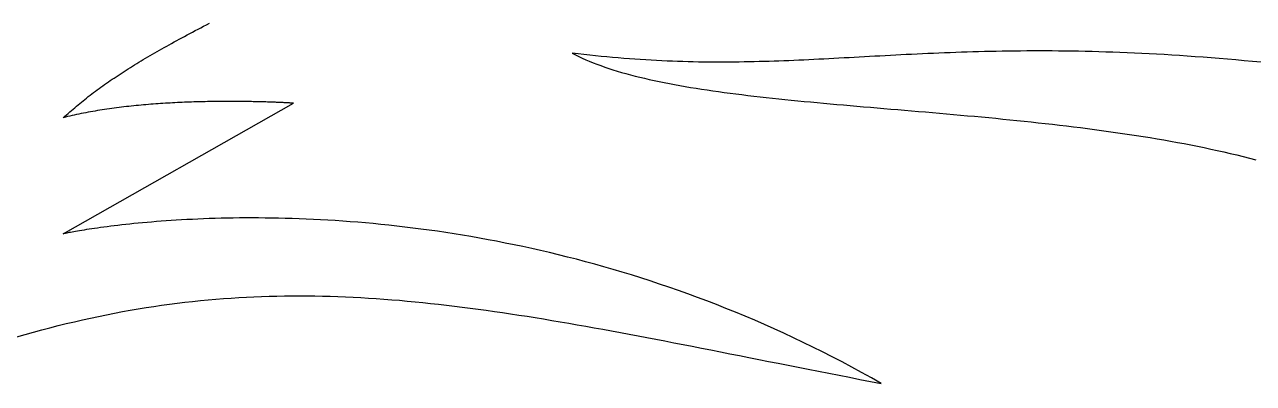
# Model space of a CAD drawing. Extents: x 5 to 105, y 2 to 136.
# Drawn here: x 27.81 to 40.57, y 94.96 to 98.69 of the extents above; entities that cross this region are included whole.
import ezdxf

# ---------------------------------------------------------------- set-up
doc = ezdxf.new("R2010")
doc.units = 0
doc.layers.get('0').update_dxf_attribs({"linetype": 'CONTINUOUS'})

msp = doc.modelspace()

# ---------------------------------------------------------------- linework, layer by layer
at = {"color": 7}
msp.add_lwpolyline([(28.2128, 96.5143), (30.605, 97.8714)], dxfattribs=at)
for points in [[(28.2128, 97.7207, 0), (28.2295, 97.7359, 0), (28.2463, 97.7509, 0), (28.2632, 97.7659, 0), (28.2801, 97.7808, 0), (28.2972, 97.7956, 0), (28.3143, 97.8104, 0), (28.3316, 97.825, 0), (28.3489, 97.8396, 0), (28.3663, 97.8541, 0), (28.3839, 97.8685, 0), (28.4015, 97.8829, 0), (28.4193, 97.8972, 0), (28.4371, 97.9114, 0), (28.4551, 97.9256, 0), (28.4732, 97.9398, 0), (28.4915, 97.9538, 0), (28.5099, 97.9679, 0), (28.5284, 97.9818, 0), (28.547, 97.9958, 0), (28.5658, 98.0097, 0), (28.5847, 98.0235, 0), (28.6038, 98.0373, 0), (28.623, 98.0511, 0), (28.6424, 98.0649, 0), (28.6619, 98.0786, 0), (28.6816, 98.0924, 0), (28.7015, 98.106, 0), (28.7215, 98.1197, 0), (28.7417, 98.1334, 0), (28.762, 98.147, 0), (28.7826, 98.1607, 0), (28.8033, 98.1743, 0), (28.8242, 98.188, 0), (28.8453, 98.2016, 0), (28.8666, 98.2153, 0), (28.8881, 98.2289, 0), (28.9098, 98.2426, 0), (28.9317, 98.2563, 0), (28.9538, 98.2699, 0), (28.9761, 98.2837, 0), (28.9986, 98.2974, 0), (29.0214, 98.3111, 0), (29.0443, 98.3249, 0), (29.0675, 98.3388, 0), (29.0909, 98.3526, 0), (29.1146, 98.3665, 0), (29.1384, 98.3804, 0), (29.1625, 98.3944, 0), (29.1869, 98.4084, 0), (29.2115, 98.4225, 0), (29.2363, 98.4366, 0), (29.2614, 98.4508, 0), (29.2868, 98.465, 0), (29.3124, 98.4793, 0), (29.3382, 98.4936, 0), (29.3644, 98.508, 0), (29.3908, 98.5225, 0), (29.4174, 98.5371, 0), (29.4444, 98.5517, 0), (29.4716, 98.5664, 0), (29.4991, 98.5812, 0), (29.5269, 98.5961, 0), (29.555, 98.6111, 0), (29.5834, 98.6261, 0), (29.612, 98.6413, 0), (29.641, 98.6565, 0), (29.6703, 98.6719, 0), (29.6999, 98.6873, 0), (29.7298, 98.7029, 0)], [(40.6519, 98.2964, 0), (40.5628, 98.3051, 0), (40.4746, 98.3133, 0), (40.3874, 98.3212, 0), (40.3012, 98.3287, 0), (40.2159, 98.3359, 0), (40.1315, 98.3427, 0), (40.048, 98.3491, 0), (39.9654, 98.3552, 0), (39.8837, 98.361, 0), (39.8028, 98.3664, 0), (39.7228, 98.3715, 0), (39.6437, 98.3762, 0), (39.5653, 98.3807, 0), (39.4878, 98.3848, 0), (39.4111, 98.3887, 0), (39.3352, 98.3922, 0), (39.2601, 98.3955, 0), (39.1857, 98.3984, 0), (39.1121, 98.4011, 0), (39.0392, 98.4036, 0), (38.9671, 98.4057, 0), (38.8956, 98.4077, 0), (38.8249, 98.4093, 0), (38.7549, 98.4108, 0), (38.6855, 98.4119, 0), (38.6168, 98.4129, 0), (38.5488, 98.4136, 0), (38.4814, 98.4142, 0), (38.4146, 98.4145, 0), (38.3484, 98.4146, 0), (38.2829, 98.4145, 0), (38.2179, 98.4142, 0), (38.1535, 98.4137, 0), (38.0896, 98.4131, 0), (38.0263, 98.4123, 0), (37.9636, 98.4113, 0), (37.9014, 98.4102, 0), (37.8397, 98.4089, 0), (37.7784, 98.4075, 0), (37.7177, 98.4059, 0), (37.6574, 98.4042, 0), (37.5977, 98.4024, 0), (37.5383, 98.4005, 0), (37.4794, 98.3984, 0), (37.4209, 98.3963, 0), (37.3628, 98.3941, 0), (37.3051, 98.3917, 0), (37.2479, 98.3893, 0), (37.1909, 98.3868, 0), (37.1344, 98.3842, 0), (37.0781, 98.3816, 0), (37.0223, 98.3789, 0), (36.9667, 98.3761, 0), (36.9114, 98.3733, 0), (36.8565, 98.3705, 0), (36.8018, 98.3676, 0), (36.7474, 98.3648, 0), (36.6933, 98.3619, 0), (36.6394, 98.3589, 0), (36.5857, 98.356, 0), (36.5322, 98.3531, 0), (36.479, 98.3502, 0), (36.4259, 98.3472, 0), (36.3731, 98.3444, 0), (36.3204, 98.3415, 0), (36.2678, 98.3387, 0), (36.2154, 98.3359, 0), (36.1632, 98.3332, 0), (36.111, 98.3305, 0), (36.059, 98.3278, 0), (36.007, 98.3253, 0), (35.9551, 98.3228, 0), (35.9033, 98.3204, 0), (35.8516, 98.3181, 0), (35.7999, 98.3158, 0), (35.7482, 98.3137, 0), (35.6965, 98.3117, 0), (35.6448, 98.3098, 0), (35.5932, 98.308, 0), (35.5415, 98.3063, 0), (35.4898, 98.3048, 0), (35.438, 98.3034, 0), (35.3861, 98.3021, 0), (35.3342, 98.301, 0), (35.2822, 98.3001, 0), (35.2301, 98.2993, 0), (35.1779, 98.2987, 0), (35.1256, 98.2983, 0), (35.0731, 98.298, 0), (35.0205, 98.298, 0), (34.9678, 98.2981, 0), (34.9148, 98.2985, 0), (34.8617, 98.299, 0), (34.8083, 98.2998, 0), (34.7548, 98.3008, 0), (34.701, 98.302, 0), (34.647, 98.3035, 0), (34.5927, 98.3052, 0), (34.5382, 98.3072, 0), (34.4834, 98.3094, 0), (34.4283, 98.3119, 0), (34.3729, 98.3146, 0), (34.3172, 98.3176, 0), (34.2612, 98.3209, 0), (34.2048, 98.3245, 0), (34.1481, 98.3284, 0), (34.091, 98.3326, 0), (34.0335, 98.3371, 0), (33.9757, 98.342, 0), (33.9174, 98.3471, 0), (33.8587, 98.3526, 0), (33.7996, 98.3584, 0), (33.7401, 98.3646, 0), (33.6801, 98.3711, 0), (33.6196, 98.3779, 0), (33.5586, 98.3851, 0), (33.4972, 98.3927, 0)], [(33.4972, 98.3927, 0), (33.5308, 98.375, 0), (33.5653, 98.3576, 0), (33.6009, 98.3407, 0), (33.6376, 98.3241, 0), (33.6752, 98.308, 0), (33.7138, 98.2922, 0), (33.7533, 98.2768, 0), (33.7938, 98.2618, 0), (33.8353, 98.2471, 0), (33.8777, 98.2328, 0), (33.9209, 98.2188, 0), (33.9651, 98.2052, 0), (34.0102, 98.1919, 0), (34.0561, 98.179, 0), (34.1029, 98.1663, 0), (34.1506, 98.154, 0), (34.1991, 98.1419, 0), (34.2484, 98.1302, 0), (34.2985, 98.1187, 0), (34.3493, 98.1075, 0), (34.401, 98.0966, 0), (34.4534, 98.086, 0), (34.5066, 98.0756, 0), (34.5605, 98.0655, 0), (34.6152, 98.0556, 0), (34.6705, 98.0459, 0), (34.7266, 98.0365, 0), (34.7833, 98.0273, 0), (34.8407, 98.0183, 0), (34.8987, 98.0095, 0), (34.9574, 98.001, 0), (35.0167, 97.9926, 0), (35.0767, 97.9843, 0), (35.1372, 97.9763, 0), (35.1983, 97.9684, 0), (35.26, 97.9607, 0), (35.3223, 97.9532, 0), (35.3851, 97.9458, 0), (35.4484, 97.9385, 0), (35.5123, 97.9314, 0), (35.5766, 97.9244, 0), (35.6415, 97.9175, 0), (35.7068, 97.9107, 0), (35.7726, 97.904, 0), (35.8389, 97.8974, 0), (35.9055, 97.8909, 0), (35.9726, 97.8845, 0), (36.0402, 97.8781, 0), (36.1081, 97.8719, 0), (36.1764, 97.8656, 0), (36.2451, 97.8595, 0), (36.3141, 97.8533, 0), (36.3835, 97.8472, 0), (36.4532, 97.8412, 0), (36.5232, 97.8351, 0), (36.5935, 97.8291, 0), (36.6641, 97.8231, 0), (36.735, 97.817, 0), (36.8062, 97.811, 0), (36.8775, 97.8049, 0), (36.9492, 97.7989, 0), (37.021, 97.7928, 0), (37.0931, 97.7866, 0), (37.1653, 97.7804, 0), (37.2378, 97.7742, 0), (37.3104, 97.7678, 0), (37.3831, 97.7615, 0), (37.456, 97.755, 0), (37.5291, 97.7485, 0), (37.6022, 97.7419, 0), (37.6754, 97.7351, 0), (37.7487, 97.7283, 0), (37.8221, 97.7214, 0), (37.8956, 97.7143, 0), (37.9691, 97.7071, 0), (38.0426, 97.6998, 0), (38.1162, 97.6923, 0), (38.1897, 97.6847, 0), (38.2633, 97.6769, 0), (38.3368, 97.669, 0), (38.4103, 97.6609, 0), (38.4837, 97.6526, 0), (38.5571, 97.6441, 0), (38.6303, 97.6354, 0), (38.7035, 97.6266, 0), (38.7766, 97.6175, 0), (38.8496, 97.6082, 0), (38.9225, 97.5987, 0), (38.9952, 97.5889, 0), (39.0677, 97.5789, 0), (39.1401, 97.5687, 0), (39.2123, 97.5582, 0), (39.2843, 97.5474, 0), (39.3561, 97.5364, 0), (39.4276, 97.5251, 0), (39.4989, 97.5135, 0), (39.57, 97.5017, 0), (39.6408, 97.4895, 0), (39.7113, 97.477, 0), (39.7815, 97.4642, 0), (39.8514, 97.4511, 0), (39.921, 97.4377, 0), (39.9903, 97.4239, 0), (40.0592, 97.4098, 0), (40.1277, 97.3954, 0), (40.1959, 97.3805, 0), (40.2637, 97.3654, 0), (40.3311, 97.3498, 0), (40.3981, 97.3339, 0), (40.4646, 97.3176, 0), (40.5307, 97.3008, 0), (40.5963, 97.2837, 0)], [(30.605, 97.8714, 0), (30.6048, 97.8715, 0), (30.604, 97.8715, 0), (30.6027, 97.8716, 0), (30.6008, 97.8717, 0), (30.5985, 97.8719, 0), (30.5956, 97.872, 0), (30.5922, 97.8722, 0), (30.5884, 97.8725, 0), (30.584, 97.8727, 0), (30.5792, 97.873, 0), (30.5739, 97.8733, 0), (30.5681, 97.8736, 0), (30.5619, 97.874, 0), (30.5551, 97.8744, 0), (30.548, 97.8747, 0), (30.5404, 97.8751, 0), (30.5323, 97.8756, 0), (30.5238, 97.876, 0), (30.5148, 97.8764, 0), (30.5055, 97.8769, 0), (30.4957, 97.8773, 0), (30.4855, 97.8778, 0), (30.4749, 97.8783, 0), (30.4638, 97.8788, 0), (30.4524, 97.8793, 0), (30.4406, 97.8798, 0), (30.4284, 97.8802, 0), (30.4158, 97.8807, 0), (30.4028, 97.8812, 0), (30.3895, 97.8817, 0), (30.3758, 97.8822, 0), (30.3617, 97.8827, 0), (30.3473, 97.8832, 0), (30.3325, 97.8837, 0), (30.3174, 97.8841, 0), (30.3019, 97.8846, 0), (30.2861, 97.885, 0), (30.27, 97.8855, 0), (30.2536, 97.8859, 0), (30.2368, 97.8863, 0), (30.2198, 97.8867, 0), (30.2024, 97.8871, 0), (30.1848, 97.8874, 0), (30.1668, 97.8878, 0), (30.1486, 97.8881, 0), (30.13, 97.8884, 0), (30.1112, 97.8887, 0), (30.0922, 97.8889, 0), (30.0728, 97.8891, 0), (30.0532, 97.8893, 0), (30.0334, 97.8895, 0), (30.0133, 97.8896, 0), (29.993, 97.8897, 0), (29.9724, 97.8898, 0), (29.9516, 97.8898, 0), (29.9306, 97.8898, 0), (29.9093, 97.8898, 0), (29.8878, 97.8897, 0), (29.8662, 97.8896, 0), (29.8443, 97.8895, 0), (29.8222, 97.8893, 0), (29.8, 97.889, 0), (29.7775, 97.8888, 0), (29.7549, 97.8884, 0), (29.7321, 97.8881, 0), (29.7091, 97.8876, 0), (29.686, 97.8872, 0), (29.6627, 97.8867, 0), (29.6392, 97.8861, 0), (29.6157, 97.8855, 0), (29.5919, 97.8848, 0), (29.5681, 97.8841, 0), (29.5441, 97.8833, 0), (29.5199, 97.8824, 0), (29.4957, 97.8815, 0), (29.4714, 97.8806, 0), (29.4469, 97.8795, 0), (29.4224, 97.8784, 0), (29.3977, 97.8773, 0), (29.373, 97.8761, 0), (29.3481, 97.8748, 0), (29.3232, 97.8734, 0), (29.2983, 97.872, 0), (29.2732, 97.8705, 0), (29.2481, 97.8689, 0), (29.2229, 97.8673, 0), (29.1977, 97.8656, 0), (29.1725, 97.8638, 0), (29.1472, 97.8619, 0), (29.1219, 97.8599, 0), (29.0965, 97.8579, 0), (29.0711, 97.8558, 0), (29.0457, 97.8536, 0), (29.0203, 97.8513, 0), (28.9949, 97.849, 0), (28.9695, 97.8465, 0), (28.9441, 97.844, 0), (28.9187, 97.8413, 0), (28.8933, 97.8386, 0), (28.868, 97.8358, 0), (28.8426, 97.8329, 0), (28.8174, 97.8299, 0), (28.7921, 97.8268, 0), (28.7669, 97.8236, 0), (28.7418, 97.8204, 0), (28.7167, 97.817, 0), (28.6916, 97.8135, 0), (28.6667, 97.8099, 0), (28.6418, 97.8062, 0), (28.617, 97.8024, 0), (28.5922, 97.7985, 0), (28.5676, 97.7945, 0), (28.5431, 97.7904, 0), (28.5186, 97.7862, 0), (28.4943, 97.7818, 0), (28.4701, 97.7774, 0), (28.446, 97.7728, 0), (28.422, 97.7681, 0), (28.3982, 97.7634, 0), (28.3745, 97.7584, 0), (28.3509, 97.7534, 0), (28.3275, 97.7483, 0), (28.3042, 97.743, 0), (28.2811, 97.7376, 0), (28.2582, 97.7321, 0), (28.2354, 97.7265, 0), (28.2128, 97.7207, 0)], [(36.7056, 94.9583, 0), (36.6041, 95.016, 0), (36.5026, 95.0724, 0), (36.4013, 95.1276, 0), (36.2999, 95.1815, 0), (36.1987, 95.2343, 0), (36.0976, 95.2859, 0), (35.9966, 95.3363, 0), (35.8957, 95.3855, 0), (35.7949, 95.4335, 0), (35.6943, 95.4804, 0), (35.5938, 95.5262, 0), (35.4936, 95.5709, 0), (35.3934, 95.6145, 0), (35.2935, 95.6569, 0), (35.1938, 95.6983, 0), (35.0943, 95.7386, 0), (34.9951, 95.7779, 0), (34.8961, 95.8161, 0), (34.7973, 95.8533, 0), (34.6988, 95.8894, 0), (34.6006, 95.9246, 0), (34.5027, 95.9588, 0), (34.405, 95.992, 0), (34.3077, 96.0242, 0), (34.2107, 96.0554, 0), (34.1141, 96.0858, 0), (34.0178, 96.1152, 0), (33.9218, 96.1436, 0), (33.8263, 96.1712, 0), (33.7311, 96.1979, 0), (33.6363, 96.2237, 0), (33.542, 96.2486, 0), (33.448, 96.2727, 0), (33.3545, 96.2959, 0), (33.2614, 96.3183, 0), (33.1688, 96.3399, 0), (33.0767, 96.3607, 0), (32.985, 96.3807, 0), (32.8938, 96.3999, 0), (32.8032, 96.4183, 0), (32.713, 96.436, 0), (32.6234, 96.4529, 0), (32.5344, 96.4691, 0), (32.4458, 96.4846, 0), (32.3579, 96.4994, 0), (32.2705, 96.5135, 0), (32.1837, 96.527, 0), (32.0975, 96.5397, 0), (32.012, 96.5518, 0), (31.927, 96.5633, 0), (31.8427, 96.5741, 0), (31.7591, 96.5843, 0), (31.6761, 96.594, 0), (31.5937, 96.603, 0), (31.5121, 96.6114, 0), (31.4312, 96.6193, 0), (31.3509, 96.6266, 0), (31.2714, 96.6334, 0), (31.1927, 96.6397, 0), (31.1146, 96.6454, 0), (31.0374, 96.6507, 0), (30.9608, 96.6554, 0), (30.8851, 96.6597, 0), (30.8102, 96.6635, 0), (30.7361, 96.6668, 0), (30.6628, 96.6697, 0), (30.5903, 96.6722, 0), (30.5187, 96.6743, 0), (30.4479, 96.676, 0), (30.378, 96.6772, 0), (30.3089, 96.6781, 0), (30.2408, 96.6787, 0), (30.1735, 96.6789, 0), (30.1072, 96.6787, 0), (30.0418, 96.6782, 0), (29.9773, 96.6774, 0), (29.9138, 96.6763, 0), (29.8512, 96.6749, 0), (29.7896, 96.6733, 0), (29.729, 96.6713, 0), (29.6694, 96.6692, 0), (29.6108, 96.6667, 0), (29.5533, 96.6641, 0), (29.4967, 96.6612, 0), (29.4412, 96.6582, 0), (29.3868, 96.6549, 0), (29.3334, 96.6515, 0), (29.2811, 96.6479, 0), (29.2299, 96.6442, 0), (29.1798, 96.6403, 0), (29.1308, 96.6363, 0), (29.083, 96.6322, 0), (29.0363, 96.6279, 0), (28.9907, 96.6236, 0), (28.9464, 96.6193, 0), (28.9031, 96.6148, 0), (28.8611, 96.6103, 0), (28.8203, 96.6058, 0), (28.7807, 96.6012, 0), (28.7423, 96.5966, 0), (28.7052, 96.5921, 0), (28.6693, 96.5875, 0), (28.6346, 96.583, 0), (28.6013, 96.5785, 0), (28.5692, 96.574, 0), (28.5384, 96.5696, 0), (28.5089, 96.5653, 0), (28.4808, 96.5611, 0), (28.454, 96.557, 0), (28.4285, 96.553, 0), (28.4044, 96.5491, 0), (28.3816, 96.5453, 0), (28.3603, 96.5417, 0), (28.3403, 96.5383, 0), (28.3217, 96.5351, 0), (28.3046, 96.532, 0), (28.2888, 96.5291, 0), (28.2746, 96.5265, 0), (28.2617, 96.524, 0), (28.2504, 96.5218, 0), (28.2405, 96.5199, 0), (28.2321, 96.5182, 0), (28.2252, 96.5168, 0), (28.2198, 96.5157, 0), (28.2159, 96.5149, 0), (28.2136, 96.5144, 0), (28.2128, 96.5143, 0)], [(27.7304, 95.4419, 0), (27.8172, 95.467, 0), (27.9035, 95.4912, 0), (27.9894, 95.5147, 0), (28.0749, 95.5372, 0), (28.1599, 95.559, 0), (28.2446, 95.58, 0), (28.3289, 95.6001, 0), (28.4128, 95.6195, 0), (28.4963, 95.638, 0), (28.5796, 95.6558, 0), (28.6624, 95.6728, 0), (28.745, 95.6891, 0), (28.8273, 95.7046, 0), (28.9093, 95.7193, 0), (28.991, 95.7333, 0), (29.0725, 95.7466, 0), (29.1537, 95.7591, 0), (29.2347, 95.7709, 0), (29.3154, 95.7821, 0), (29.396, 95.7925, 0), (29.4763, 95.8022, 0), (29.5565, 95.8112, 0), (29.6365, 95.8195, 0), (29.7164, 95.8272, 0), (29.7961, 95.8342, 0), (29.8758, 95.8405, 0), (29.9553, 95.8462, 0), (30.0347, 95.8513, 0), (30.114, 95.8557, 0), (30.1932, 95.8595, 0), (30.2724, 95.8627, 0), (30.3516, 95.8652, 0), (30.4307, 95.8672, 0), (30.5098, 95.8685, 0), (30.5889, 95.8693, 0), (30.668, 95.8695, 0), (30.7472, 95.8691, 0), (30.8263, 95.8681, 0), (30.9056, 95.8666, 0), (30.9849, 95.8646, 0), (31.0643, 95.862, 0), (31.1437, 95.8588, 0), (31.2233, 95.8551, 0), (31.303, 95.8509, 0), (31.3828, 95.8462, 0), (31.4628, 95.841, 0), (31.543, 95.8353, 0), (31.6233, 95.8291, 0), (31.7038, 95.8225, 0), (31.7845, 95.8153, 0), (31.8654, 95.8077, 0), (31.9465, 95.7996, 0), (32.0279, 95.7911, 0), (32.1096, 95.7821, 0), (32.1915, 95.7727, 0), (32.2737, 95.7629, 0), (32.3562, 95.7526, 0), (32.439, 95.7419, 0), (32.5221, 95.7309, 0), (32.6056, 95.7194, 0), (32.6894, 95.7075, 0), (32.7736, 95.6953, 0), (32.8581, 95.6827, 0), (32.9431, 95.6697, 0), (33.0284, 95.6563, 0), (33.1142, 95.6426, 0), (33.2004, 95.6286, 0), (33.287, 95.6142, 0), (33.3741, 95.5995, 0), (33.4617, 95.5845, 0), (33.5498, 95.5691, 0), (33.6384, 95.5535, 0), (33.7274, 95.5375, 0), (33.817, 95.5213, 0), (33.9072, 95.5048, 0), (33.9979, 95.488, 0), (34.0891, 95.4709, 0), (34.181, 95.4536, 0), (34.2734, 95.436, 0), (34.3665, 95.4182, 0), (34.4601, 95.4001, 0), (34.5545, 95.3818, 0), (34.6494, 95.3633, 0), (34.745, 95.3446, 0), (34.8413, 95.3257, 0), (34.9383, 95.3065, 0), (35.036, 95.2872, 0), (35.1344, 95.2677, 0), (35.2335, 95.248, 0), (35.3334, 95.2282, 0), (35.434, 95.2082, 0), (35.5354, 95.188, 0), (35.6376, 95.1677, 0), (35.7406, 95.1473, 0), (35.8444, 95.1267, 0), (35.949, 95.106, 0), (36.0545, 95.0852, 0), (36.1608, 95.0642, 0), (36.268, 95.0432, 0), (36.376, 95.0221, 0), (36.485, 95.0009, 0), (36.5948, 94.9796, 0), (36.7056, 94.9583, 0)]]:
    msp.add_polyline3d(points, dxfattribs=at)

doc.saveas('drawing.dxf')
